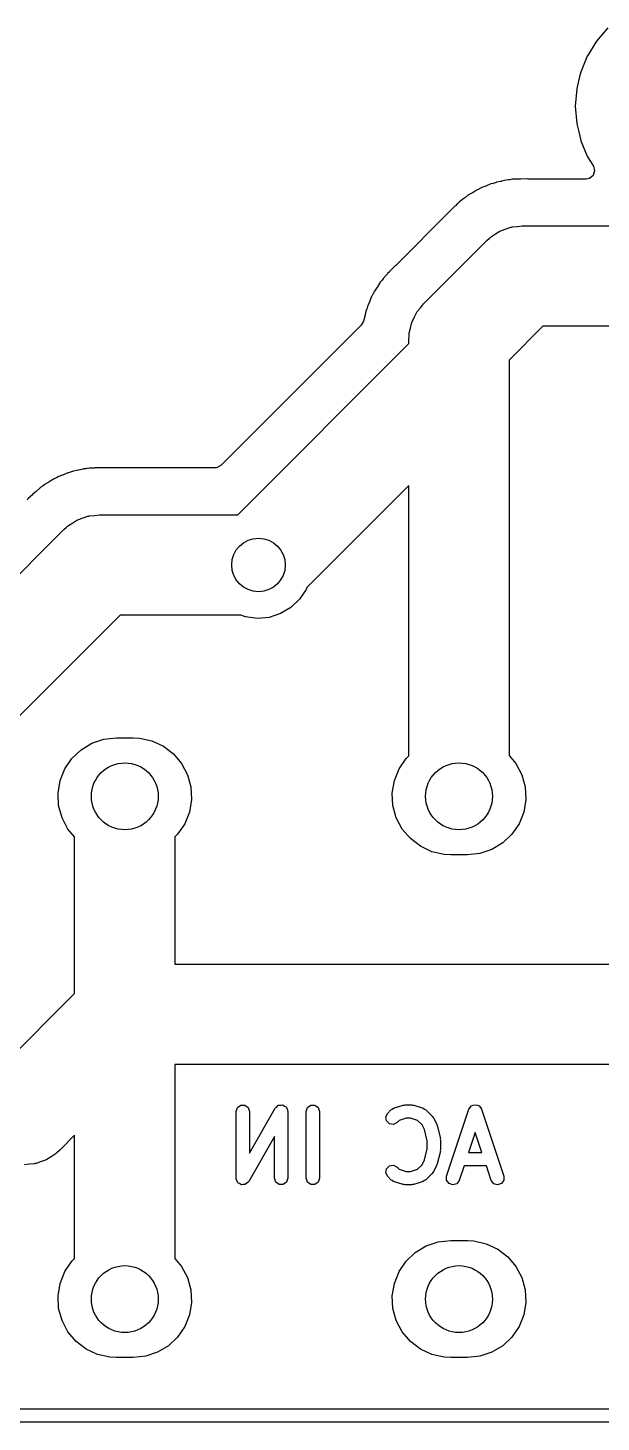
# Model space of a CAD drawing. Extents: x 20.1 to 80.3, y -80.1 to -19.9.
# Drawn here: x 36.75 to 45.33, y -80.1 to -59.25 of the extents above; entities that cross this region are included whole.
import ezdxf

# ---------------------------------------------------------------- set-up
doc = ezdxf.new("R2010")
doc.units = 0
doc.layers.add('BLACK', color=7, linetype='CONTINUOUS')

msp = doc.modelspace()

# ---------------------------------------------------------------- linework, layer by layer
at = {"layer": 'BLACK', "linetype": 'CONTINUOUS'}
for p, q in [((45.425, -59.2475), (45.2561, -59.4454)), ((45.2561, -59.4454), (45.1201, -59.6672)), ((45.0577, -59.8179), (45.0205, -59.9076)), ((45.1182, -59.6718), (45.0577, -59.8179)), ((45.1201, -59.6672), (45.1182, -59.6718)), ((45.1182, -59.6718), (45.1182, -59.6718)), ((45.0091, -59.9551), (44.961, -60.1558)), ((45.0205, -59.9076), (45.0091, -59.9551)), ((44.9598, -60.1606), (44.9394, -60.42)), ((44.961, -60.1558), (44.9598, -60.1606)), ((44.961, -60.1558), (44.961, -60.1558)), ((44.9394, -60.42), (44.9598, -60.6794)), ((44.9598, -60.6794), (44.961, -60.6842)), ((44.961, -60.6842), (44.961, -60.6842)), ((44.961, -60.6842), (44.9895, -60.8031)), ((44.9895, -60.8031), (45.0205, -60.9324)), ((45.0205, -60.9324), (45.0224, -60.937)), ((45.0224, -60.937), (45.0224, -60.937)), ((45.0224, -60.937), (45.1174, -61.1661)), ((45.1174, -61.1661), (45.1201, -61.1728)), ((45.1201, -61.1728), (45.1227, -61.177)), ((45.1227, -61.177), (45.2089, -61.3177)), ((43.9929, -61.5125), (43.9575, -61.5192)), ((44.0152, -61.512), (43.9929, -61.5125)), ((44.0653, -61.5109), (44.0152, -61.512)), ((44.0728, -61.5105), (44.0653, -61.5109)), ((44.0845, -61.5095), (44.0728, -61.5105)), ((44.1237, -61.5095), (44.0845, -61.5095)), ((44.1266, -61.5095), (44.1237, -61.5095)), ((44.2262, -61.5072), (44.1266, -61.5095)), ((44.2313, -61.5071), (44.2262, -61.5072)), ((44.2262, -61.5072), (44.2262, -61.5072)), ((44.2383, -61.5081), (44.2313, -61.5071)), ((44.2394, -61.5082), (44.2383, -61.5081)), ((44.2572, -61.5095), (44.2394, -61.5082)), ((45.1015, -61.5095), (44.2572, -61.5095)), ((45.1513, -61.4992), (45.1015, -61.5095)), ((45.206, -61.4539), (45.1513, -61.4992)), ((45.2274, -61.3862), (45.206, -61.4539)), ((45.2089, -61.3177), (45.2274, -61.3862)), ((43.39, -61.7205), (43.3269, -61.7562)), ((43.3964, -61.7167), (43.39, -61.7205)), ((43.4093, -61.7083), (43.3964, -61.7167)), ((43.4572, -61.6773), (43.4093, -61.7083)), ((43.462, -61.6752), (43.4572, -61.6773)), ((43.4908, -61.6627), (43.462, -61.6752)), ((43.462, -61.6752), (43.462, -61.6752)), ((43.5026, -61.6568), (43.4908, -61.6627)), ((43.53, -61.6413), (43.5026, -61.6568)), ((43.5345, -61.6388), (43.53, -61.6413)), ((43.53, -61.6413), (43.53, -61.6413)), ((43.5394, -61.637), (43.5345, -61.6388)), ((43.6026, -61.6139), (43.5394, -61.637)), ((43.5394, -61.637), (43.5394, -61.637)), ((43.6095, -61.6111), (43.6026, -61.6139)), ((43.676, -61.5822), (43.6095, -61.6111)), ((43.7115, -61.5733), (43.676, -61.5822)), ((43.7241, -61.5694), (43.7115, -61.5733)), ((43.7536, -61.5586), (43.7241, -61.5694)), ((43.7585, -61.5568), (43.7536, -61.5586)), ((43.7536, -61.5586), (43.7536, -61.5586)), ((43.7636, -61.5558), (43.7585, -61.5568)), ((43.8212, -61.5449), (43.7636, -61.5558)), ((43.7636, -61.5558), (43.7636, -61.5558)), ((43.8297, -61.5433), (43.8212, -61.5449)), ((43.837, -61.5417), (43.8297, -61.5433)), ((43.9073, -61.5241), (43.837, -61.5417)), ((43.9438, -61.5211), (43.9073, -61.5241)), ((43.9569, -61.5193), (43.9438, -61.5211)), ((43.9575, -61.5192), (43.9569, -61.5193)), ((43.1322, -61.9203), (43.0805, -61.9674)), ((43.1425, -61.911), (43.1322, -61.9203)), ((43.1468, -61.9069), (43.1425, -61.911)), ((43.1745, -61.8792), (43.1468, -61.9069)), ((43.1771, -61.8771), (43.1745, -61.8792)), ((43.1977, -61.8605), (43.1771, -61.8771)), ((43.1771, -61.8771), (43.1771, -61.8771)), ((43.2033, -61.8556), (43.1977, -61.8605)), ((43.257, -61.8068), (43.2033, -61.8556)), ((43.2877, -61.7869), (43.257, -61.8068)), ((43.2984, -61.7792), (43.2877, -61.7869)), ((43.305, -61.7739), (43.2984, -61.7792)), ((43.3269, -61.7562), (43.305, -61.7739)), ((43.0536, -62.0001), (42.2537, -62.8)), ((43.0634, -61.9891), (43.0536, -62.0001)), ((43.0773, -61.9714), (43.0634, -61.9891)), ((43.0805, -61.9674), (43.0773, -61.9714)), ((43.6843, -62.3682), (43.7474, -62.3299)), ((43.7474, -62.3299), (43.8092, -62.2894)), ((43.8092, -62.2894), (43.8215, -62.2849)), ((43.8215, -62.2849), (43.8328, -62.2781)), ((43.8328, -62.2781), (43.903, -62.2553)), ((43.903, -62.2553), (43.9725, -62.2301)), ((43.9725, -62.2301), (43.9855, -62.2286)), ((43.9855, -62.2286), (43.998, -62.2245)), ((43.998, -62.2245), (44.0716, -62.2186)), ((44.0716, -62.2186), (44.145, -62.21)), ((44.145, -62.21), (46.0164, -62.21)), ((42.6697, -63.3747), (43.6147, -62.4297)), ((43.6147, -62.4297), (43.6549, -62.3941)), ((43.6549, -62.3941), (43.6639, -62.3846)), ((43.6639, -62.3846), (43.6707, -62.3801)), ((43.6707, -62.3801), (43.6843, -62.3682)), ((42.1189, -62.9367), (42.0689, -62.989)), ((42.124, -62.9311), (42.1189, -62.9367)), ((42.1299, -62.9241), (42.124, -62.9311)), ((42.1316, -62.9221), (42.1299, -62.9241)), ((42.1299, -62.9241), (42.1299, -62.9241)), ((42.1593, -62.8944), (42.1316, -62.9221)), ((42.1613, -62.8923), (42.1593, -62.8944)), ((42.2216, -62.8292), (42.1613, -62.8923)), ((42.2337, -62.8166), (42.2216, -62.8292)), ((42.2378, -62.8135), (42.2337, -62.8166)), ((42.2402, -62.8117), (42.2378, -62.8135)), ((42.2378, -62.8135), (42.2378, -62.8135)), ((42.2537, -62.8), (42.2402, -62.8117)), ((41.9753, -63.1262), (41.9345, -63.1861)), ((41.9793, -63.1199), (41.9753, -63.1262)), ((42.0139, -63.0622), (41.9793, -63.1199)), ((42.0166, -63.0577), (42.0139, -63.0622)), ((42.0139, -63.0622), (42.0139, -63.0622)), ((42.0403, -63.0298), (42.0166, -63.0577)), ((42.0482, -63.0193), (42.0403, -63.0298)), ((42.0689, -62.989), (42.0482, -63.0193)), ((41.8646, -63.3367), (41.8341, -63.4024)), ((41.8675, -63.3298), (41.8646, -63.3367)), ((41.8922, -63.2672), (41.8675, -63.3298)), ((41.8941, -63.2624), (41.8922, -63.2672)), ((41.9129, -63.231), (41.8941, -63.2624)), ((41.919, -63.2193), (41.9129, -63.231)), ((41.9272, -63.2018), (41.919, -63.2193)), ((41.9323, -63.1908), (41.9272, -63.2018)), ((41.9345, -63.1861), (41.9323, -63.1908)), ((41.9323, -63.1908), (41.9323, -63.1908)), ((42.6239, -63.4326), (42.6697, -63.3747)), ((41.7897, -63.5625), (41.7791, -63.6005)), ((41.7915, -63.5552), (41.7897, -63.5625)), ((41.7993, -63.5186), (41.7915, -63.5552)), ((41.8066, -63.4843), (41.7993, -63.5186)), ((41.8201, -63.4502), (41.8066, -63.4843)), ((41.8243, -63.4377), (41.8201, -63.4502)), ((41.8327, -63.4074), (41.8243, -63.4377)), ((41.8341, -63.4024), (41.8327, -63.4074)), ((41.8327, -63.4074), (41.8327, -63.4074)), ((42.497, -63.6436), (42.5306, -63.5778)), ((42.5306, -63.5778), (42.5619, -63.5109)), ((42.5619, -63.5109), (42.5701, -63.5006)), ((42.5701, -63.5006), (42.576, -63.4889)), ((42.576, -63.4889), (42.6239, -63.4326)), ((41.7373, -63.6914), (39.6361, -65.7926)), ((41.7688, -63.6319), (41.7373, -63.6914)), ((41.7703, -63.6323), (41.7688, -63.6319)), ((41.7791, -63.6005), (41.7703, -63.6323)), ((42.4558, -63.8123), (42.4733, -63.7406)), ((42.4733, -63.7406), (42.4883, -63.6683)), ((42.4883, -63.6683), (42.4939, -63.6563)), ((42.4939, -63.6563), (42.497, -63.6436)), ((44.4557, -63.71), (43.95, -64.2157)), ((46.0165, -63.71), (44.4557, -63.71)), ((39.8893, -66.53), (42.45, -63.9693)), ((42.45, -63.905), (42.4533, -63.8514)), ((42.45, -63.9693), (42.45, -63.905)), ((42.453, -63.8383), (42.4546, -63.8303)), ((42.4533, -63.8514), (42.453, -63.8383)), ((42.4546, -63.8303), (42.4558, -63.8123)), ((43.95, -64.2157), (43.95, -70.1319)), ((37.3865, -65.8933), (37.351, -65.9022)), ((37.3991, -65.8894), (37.3865, -65.8933)), ((37.4045, -65.8874), (37.3991, -65.8894)), ((37.4335, -65.8768), (37.4045, -65.8874)), ((37.5047, -65.8633), (37.4335, -65.8768)), ((37.512, -65.8617), (37.5047, -65.8633)), ((37.5773, -65.8453), (37.512, -65.8617)), ((37.5823, -65.8441), (37.5773, -65.8453)), ((37.5773, -65.8453), (37.5773, -65.8453)), ((37.5874, -65.8436), (37.5823, -65.8441)), ((37.6073, -65.842), (37.5874, -65.8436)), ((37.5874, -65.8436), (37.5874, -65.8436)), ((37.6188, -65.8411), (37.6073, -65.842)), ((37.6319, -65.8393), (37.6188, -65.8411)), ((37.6679, -65.8325), (37.6319, -65.8393)), ((37.7403, -65.8309), (37.6679, -65.8325)), ((37.7478, -65.8305), (37.7403, -65.8309)), ((37.7595, -65.8295), (37.7478, -65.8305)), ((37.7987, -65.8295), (37.7595, -65.8295)), ((37.8016, -65.8295), (37.7987, -65.8295)), ((37.9012, -65.8272), (37.8016, -65.8295)), ((37.9063, -65.8271), (37.9012, -65.8272)), ((37.9012, -65.8272), (37.9012, -65.8272)), ((37.9133, -65.8281), (37.9063, -65.8271)), ((37.9144, -65.8282), (37.9133, -65.8281)), ((37.9322, -65.8295), (37.9144, -65.8282)), ((39.547, -65.8295), (37.9322, -65.8295)), ((39.5738, -65.8266), (39.547, -65.8295)), ((39.6361, -65.7926), (39.5738, -65.8266)), ((36.9734, -66.0992), (36.9627, -66.1069)), ((36.9979, -66.0795), (36.9734, -66.0992)), ((37.0019, -66.0762), (36.9979, -66.0795)), ((36.9979, -66.0795), (36.9979, -66.0795)), ((37.065, -66.0405), (37.0019, -66.0762)), ((37.0714, -66.0366), (37.065, -66.0405)), ((37.1322, -65.9973), (37.0714, -66.0366)), ((37.1658, -65.9827), (37.1322, -65.9973)), ((37.1776, -65.9768), (37.1658, -65.9827)), ((37.205, -65.9613), (37.1776, -65.9768)), ((37.2095, -65.9588), (37.205, -65.9613)), ((37.2144, -65.957), (37.2095, -65.9588)), ((37.2776, -65.9339), (37.2144, -65.957)), ((37.2144, -65.957), (37.2144, -65.957)), ((37.2845, -65.9311), (37.2776, -65.9339)), ((37.3462, -65.9042), (37.2845, -65.9311)), ((37.351, -65.9022), (37.3462, -65.9042)), ((37.3462, -65.9042), (37.3462, -65.9042)), ((42.45, -66.0907), (40.9217, -67.619)), ((42.45, -70.1338), (42.45, -66.0907)), ((36.7523, -66.2914), (36.7384, -66.3091)), ((36.7555, -66.2874), (36.7523, -66.2914)), ((36.7523, -66.2914), (36.7523, -66.2914)), ((36.8175, -66.231), (36.7555, -66.2874)), ((36.8218, -66.2269), (36.8175, -66.231)), ((36.8495, -66.1992), (36.8218, -66.2269)), ((36.8727, -66.1805), (36.8495, -66.1992)), ((36.8783, -66.1756), (36.8727, -66.1805)), ((36.9281, -66.1303), (36.8783, -66.1756)), ((36.932, -66.1268), (36.9281, -66.1303)), ((36.9627, -66.1069), (36.932, -66.1268)), ((37.2897, -66.7497), (37.3299, -66.7141)), ((37.3299, -66.7141), (37.3389, -66.7046)), ((37.3389, -66.7046), (37.3457, -66.7001)), ((37.3457, -66.7001), (37.3593, -66.6882)), ((37.3593, -66.6882), (37.4224, -66.6499)), ((37.4224, -66.6499), (37.4842, -66.6094)), ((37.4842, -66.6094), (37.4965, -66.6049)), ((37.4965, -66.6049), (37.5078, -66.5981)), ((37.5078, -66.5981), (37.578, -66.5753)), ((37.578, -66.5753), (37.6475, -66.5501)), ((37.6475, -66.5501), (37.6605, -66.5486)), ((37.6605, -66.5486), (37.673, -66.5445)), ((37.673, -66.5445), (37.7466, -66.5386)), ((37.7466, -66.5386), (37.82, -66.53)), ((37.82, -66.53), (39.8893, -66.53)), ((33.2893, -70.75), (37.2897, -66.7497)), ((40.9115, -67.6457), (40.8128, -67.7942)), ((40.9217, -67.619), (40.9115, -67.6457)), ((40.6837, -67.9172), (40.5305, -68.0085)), ((40.8128, -67.7942), (40.6837, -67.9172)), ((38.1307, -68.03), (34.1303, -72.0303)), ((39.9359, -68.03), (38.1307, -68.03)), ((40.0065, -68.0562), (39.9359, -68.03)), ((40.1832, -68.0798), (40.0065, -68.0562)), ((40.3609, -68.0637), (40.1832, -68.0798)), ((40.5305, -68.0085), (40.3609, -68.0637)), ((37.4087, -70.1729), (37.546, -70.043)), ((37.546, -70.043), (37.708, -69.9457)), ((37.708, -69.9457), (37.8871, -69.8854)), ((37.8871, -69.8854), (38.075, -69.865)), ((38.075, -69.865), (38.325, -69.865)), ((38.325, -69.865), (38.4225, -69.8705)), ((38.4225, -69.8705), (38.607, -69.9117)), ((38.607, -69.9117), (38.7783, -69.9916)), ((38.7783, -69.9916), (38.9284, -70.1063)), ((37.3024, -70.3292), (37.4087, -70.1729)), ((38.9284, -70.1063), (39.0504, -70.2507)), ((39.0504, -70.2507), (39.1386, -70.4179)), ((42.3024, -70.3292), (42.4087, -70.1729)), ((42.4087, -70.1729), (42.45, -70.1338)), ((43.95, -70.1319), (44.0504, -70.2507)), ((44.0504, -70.2507), (44.1386, -70.4179)), ((37.2322, -70.5047), (37.3024, -70.3292)), ((39.1386, -70.4179), (39.1887, -70.6001)), ((42.2322, -70.5047), (42.3024, -70.3292)), ((44.1386, -70.4179), (44.1887, -70.6001)), ((37.2014, -70.6912), (37.2322, -70.5047)), ((39.1887, -70.6001), (39.1986, -70.7888)), ((42.2014, -70.6912), (42.2322, -70.5047)), ((44.1887, -70.6001), (44.1986, -70.7888)), ((37.2113, -70.8799), (37.2014, -70.6912)), ((37.2614, -71.0621), (37.2113, -70.8799)), ((39.1986, -70.7888), (39.1678, -70.9753)), ((42.2113, -70.8799), (42.2014, -70.6912)), ((42.2614, -71.0621), (42.2113, -70.8799)), ((44.1986, -70.7888), (44.1678, -70.9753)), ((37.3496, -71.2293), (37.2614, -71.0621)), ((39.1678, -70.9753), (39.0976, -71.1508)), ((42.3496, -71.2293), (42.2614, -71.0621)), ((44.1678, -70.9753), (44.0976, -71.1508)), ((37.45, -71.3481), (37.3496, -71.2293)), ((38.9913, -71.3071), (38.95, -71.3462)), ((39.0976, -71.1508), (38.9913, -71.3071)), ((42.4716, -71.3736), (42.3496, -71.2293)), ((43.9913, -71.3071), (43.854, -71.437)), ((44.0976, -71.1508), (43.9913, -71.3071)), ((37.45, -73.6893), (37.45, -71.3481)), ((38.95, -71.3462), (38.95, -73.25)), ((42.6217, -71.4884), (42.4716, -71.3736)), ((42.793, -71.5683), (42.6217, -71.4884)), ((43.854, -71.437), (43.692, -71.5343)), ((42.9775, -71.6095), (42.793, -71.5683)), ((43.075, -71.615), (42.9775, -71.6095)), ((43.325, -71.615), (43.075, -71.615)), ((43.5129, -71.5946), (43.325, -71.615)), ((43.692, -71.5343), (43.5129, -71.5946)), ((38.95, -73.25), (61.55, -73.25)), ((36.3893, -74.75), (37.45, -73.6893)), ((61.55, -74.75), (38.95, -74.75)), ((38.95, -74.75), (38.95, -77.6519)), ((39.8667, -75.4524), (39.8858, -75.3936)), ((39.8667, -76.4524), (39.8667, -75.4524)), ((39.8858, -75.3936), (39.9358, -75.3573)), ((39.9358, -75.3573), (39.9976, -75.3573)), ((39.9976, -75.3573), (40.0476, -75.3936)), ((40.0476, -75.3936), (40.0667, -75.4524)), ((40.0667, -76.0758), (40.4513, -75.4028)), ((40.0667, -75.4524), (40.0667, -76.0758)), ((40.4513, -75.4028), (40.4554, -75.399)), ((40.4554, -75.399), (40.4572, -75.3936)), ((40.4572, -75.3936), (40.478, -75.3785)), ((40.478, -75.3785), (40.497, -75.3612)), ((40.497, -75.3612), (40.5026, -75.3606)), ((40.5026, -75.3606), (40.5072, -75.3573)), ((40.5072, -75.3573), (40.5329, -75.3573)), ((40.5329, -75.3573), (40.5585, -75.3545)), ((40.5585, -75.3545), (40.5634, -75.3573)), ((40.5634, -75.3573), (40.569, -75.3573)), ((40.569, -75.3573), (40.5898, -75.3724)), ((40.5898, -75.3724), (40.6121, -75.3851)), ((40.6121, -75.3851), (40.6144, -75.3903)), ((40.6144, -75.3903), (40.619, -75.3936)), ((40.619, -75.3936), (40.6269, -75.418)), ((40.6269, -75.418), (40.6375, -75.4415)), ((40.6375, -75.4415), (40.6364, -75.447)), ((40.6364, -75.447), (40.6381, -75.4524)), ((40.6381, -75.4524), (40.6381, -76.4524)), ((40.9143, -75.4524), (40.9334, -75.3936)), ((40.9143, -76.4524), (40.9143, -75.4524)), ((40.9334, -75.3936), (40.9834, -75.3573)), ((40.9834, -75.3573), (41.0452, -75.3573)), ((41.0452, -75.3573), (41.0952, -75.3936)), ((41.0952, -75.3936), (41.1143, -75.4524)), ((41.1143, -75.4524), (41.1143, -76.4524)), ((42.106, -75.532), (42.134, -75.4769)), ((42.134, -75.4769), (42.1817, -75.4293)), ((42.1817, -75.4293), (42.2022, -75.4188)), ((42.2022, -75.4188), (42.2208, -75.4051)), ((42.2208, -75.4051), (42.3636, -75.3575)), ((42.3636, -75.3575), (42.3798, -75.3574)), ((42.3798, -75.3574), (42.3952, -75.3524)), ((42.3952, -75.3524), (42.4905, -75.3524)), ((42.4905, -75.3524), (42.5059, -75.3574)), ((42.5059, -75.3574), (42.5221, -75.3575)), ((42.5221, -75.3575), (42.665, -75.4051)), ((42.665, -75.4051), (42.6835, -75.4188)), ((42.6835, -75.4188), (42.704, -75.4293)), ((42.704, -75.4293), (42.7993, -75.5245)), ((43.0147, -76.4208), (43.348, -75.4208)), ((43.348, -75.4208), (43.3659, -75.3965)), ((43.3659, -75.3965), (43.3835, -75.3719)), ((43.3835, -75.3719), (43.3842, -75.3717)), ((43.3842, -75.3717), (43.3847, -75.371)), ((43.3847, -75.371), (43.4135, -75.3619)), ((43.4135, -75.3619), (43.4421, -75.3524)), ((43.4421, -75.3524), (43.4429, -75.3526)), ((43.4429, -75.3526), (43.4436, -75.3524)), ((43.4436, -75.3524), (43.4723, -75.3619)), ((43.4723, -75.3619), (43.501, -75.371)), ((43.501, -75.371), (43.5015, -75.3717)), ((43.5015, -75.3717), (43.5022, -75.3719)), ((43.5022, -75.3719), (43.5198, -75.3965)), ((43.5198, -75.3965), (43.5377, -75.4208)), ((43.5377, -75.4208), (43.8711, -76.4208)), ((42.1157, -75.593), (42.106, -75.532)), ((42.1594, -75.6367), (42.1157, -75.593)), ((42.2204, -75.6464), (42.1594, -75.6367)), ((42.2755, -75.6183), (42.2204, -75.6464)), ((42.3064, -75.5874), (42.2755, -75.6183)), ((42.4115, -75.5524), (42.3064, -75.5874)), ((42.4742, -75.5524), (42.4115, -75.5524)), ((42.5793, -75.5874), (42.4742, -75.5524)), ((42.6464, -75.6545), (42.5793, -75.5874)), ((42.6818, -75.7254), (42.6464, -75.6545)), ((42.7993, -75.5245), (42.8066, -75.539)), ((42.8066, -75.539), (42.818, -75.5505)), ((42.818, -75.5505), (42.8656, -75.6458)), ((42.8656, -75.6458), (42.8673, -75.6568)), ((42.8673, -75.6568), (42.8732, -75.6662)), ((42.8732, -75.6662), (42.9208, -75.8567)), ((37.45, -75.8107), (37.2303, -76.0303)), ((37.45, -77.6538), (37.45, -75.8107)), ((40.4381, -75.8289), (40.0535, -76.502)), ((40.4381, -76.4524), (40.4381, -75.8289)), ((42.7238, -75.8933), (42.6818, -75.7254)), ((42.7238, -76.0115), (42.7238, -75.8933)), ((42.9208, -75.8567), (42.92, -75.8691)), ((42.92, -75.8691), (42.9238, -75.881)), ((42.9238, -75.881), (42.9238, -76.0238)), ((43.4429, -75.7686), (43.3435, -76.0667)), ((43.5422, -76.0667), (43.4429, -75.7686)), ((37.1607, -76.0918), (37.0976, -76.1301)), ((37.1743, -76.0799), (37.1607, -76.0918)), ((37.1811, -76.0754), (37.1743, -76.0799)), ((37.1901, -76.0659), (37.1811, -76.0754)), ((37.2303, -76.0303), (37.1901, -76.0659)), ((42.6818, -76.1794), (42.7238, -76.0115)), ((42.9208, -76.0481), (42.8732, -76.2385)), ((42.9238, -76.0238), (42.92, -76.0356)), ((42.92, -76.0356), (42.9208, -76.0481)), ((43.3435, -76.0667), (43.5422, -76.0667)), ((36.7734, -76.2414), (36.7, -76.25)), ((36.847, -76.2355), (36.7734, -76.2414)), ((36.8595, -76.2314), (36.847, -76.2355)), ((36.8725, -76.2299), (36.8595, -76.2314)), ((36.942, -76.2047), (36.8725, -76.2299)), ((37.0122, -76.1819), (36.942, -76.2047)), ((37.0235, -76.1751), (37.0122, -76.1819)), ((37.0358, -76.1706), (37.0235, -76.1751)), ((37.0976, -76.1301), (37.0358, -76.1706)), ((42.106, -76.3728), (42.1157, -76.3117)), ((42.1157, -76.3117), (42.1594, -76.268)), ((42.1594, -76.268), (42.2204, -76.2584)), ((42.2204, -76.2584), (42.2755, -76.2864)), ((42.2755, -76.2864), (42.3064, -76.3174)), ((42.3064, -76.3174), (42.4115, -76.3524)), ((42.4742, -76.3524), (42.5793, -76.3174)), ((42.5793, -76.3174), (42.6464, -76.2503)), ((42.6464, -76.2503), (42.6818, -76.1794)), ((42.8656, -76.259), (42.818, -76.3542)), ((42.8673, -76.248), (42.8656, -76.259)), ((42.8732, -76.2385), (42.8673, -76.248)), ((43.2768, -76.2667), (43.2044, -76.484)), ((43.6089, -76.2667), (43.2768, -76.2667)), ((43.6813, -76.484), (43.6089, -76.2667)), ((39.8684, -76.4577), (39.8667, -76.4524)), ((39.8673, -76.4633), (39.8684, -76.4577)), ((39.8778, -76.4867), (39.8673, -76.4633)), ((39.8858, -76.5112), (39.8778, -76.4867)), ((39.8903, -76.5145), (39.8858, -76.5112)), ((39.8926, -76.5196), (39.8903, -76.5145)), ((39.915, -76.5324), (39.8926, -76.5196)), ((40.0268, -76.5263), (40.0077, -76.5436)), ((40.0476, -76.5112), (40.0268, -76.5263)), ((40.0493, -76.5058), (40.0476, -76.5112)), ((40.0535, -76.502), (40.0493, -76.5058)), ((40.4572, -76.5112), (40.4381, -76.4524)), ((40.5072, -76.5475), (40.4572, -76.5112)), ((40.619, -76.5112), (40.569, -76.5475)), ((40.6381, -76.4524), (40.619, -76.5112)), ((40.9334, -76.5112), (40.9143, -76.4524)), ((40.9834, -76.5475), (40.9334, -76.5112)), ((41.0952, -76.5112), (41.0452, -76.5475)), ((41.1143, -76.4524), (41.0952, -76.5112)), ((42.134, -76.4279), (42.106, -76.3728)), ((42.1817, -76.4755), (42.134, -76.4279)), ((42.2022, -76.4859), (42.1817, -76.4755)), ((42.2208, -76.4996), (42.2022, -76.4859)), ((42.3636, -76.5472), (42.2208, -76.4996)), ((42.4115, -76.3524), (42.4742, -76.3524)), ((42.665, -76.4996), (42.5221, -76.5472)), ((42.6835, -76.4859), (42.665, -76.4996)), ((42.704, -76.4755), (42.6835, -76.4859)), ((42.7993, -76.3802), (42.704, -76.4755)), ((42.8066, -76.3658), (42.7993, -76.3802)), ((42.818, -76.3542), (42.8066, -76.3658)), ((43.0142, -76.4826), (43.0147, -76.4208)), ((43.0501, -76.5328), (43.0142, -76.4826)), ((43.2044, -76.484), (43.1677, -76.5337)), ((43.718, -76.5337), (43.6813, -76.484)), ((43.8715, -76.4826), (43.8356, -76.5328)), ((43.8711, -76.4208), (43.8715, -76.4826)), ((39.9358, -76.5475), (39.915, -76.5324)), ((39.9414, -76.5475), (39.9358, -76.5475)), ((39.9463, -76.5503), (39.9414, -76.5475)), ((39.9719, -76.5475), (39.9463, -76.5503)), ((39.9976, -76.5475), (39.9719, -76.5475)), ((40.0021, -76.5442), (39.9976, -76.5475)), ((40.0077, -76.5436), (40.0021, -76.5442)), ((40.569, -76.5475), (40.5072, -76.5475)), ((41.0452, -76.5475), (40.9834, -76.5475)), ((42.3798, -76.5474), (42.3636, -76.5472)), ((42.3952, -76.5524), (42.3798, -76.5474)), ((42.4905, -76.5524), (42.3952, -76.5524)), ((42.5059, -76.5474), (42.4905, -76.5524)), ((42.5221, -76.5472), (42.5059, -76.5474)), ((43.1088, -76.5524), (43.0501, -76.5328)), ((43.1677, -76.5337), (43.1088, -76.5524)), ((43.7769, -76.5524), (43.718, -76.5337)), ((43.8356, -76.5328), (43.7769, -76.5524)), ((42.4087, -77.6929), (42.546, -77.563)), ((42.546, -77.563), (42.708, -77.4657)), ((42.708, -77.4657), (42.8871, -77.4054)), ((42.8871, -77.4054), (43.075, -77.385)), ((43.075, -77.385), (43.325, -77.385)), ((43.325, -77.385), (43.4225, -77.3905)), ((43.4225, -77.3905), (43.607, -77.4317)), ((43.607, -77.4317), (43.7783, -77.5116)), ((43.7783, -77.5116), (43.9284, -77.6264)), ((37.3024, -77.8492), (37.4087, -77.6929)), ((37.4087, -77.6929), (37.45, -77.6538)), ((38.95, -77.6519), (39.0504, -77.7707)), ((39.0504, -77.7707), (39.1386, -77.9379)), ((42.3024, -77.8492), (42.4087, -77.6929)), ((43.9284, -77.6264), (44.0504, -77.7707)), ((44.0504, -77.7707), (44.1386, -77.9379)), ((37.2322, -78.0247), (37.3024, -77.8492)), ((39.1386, -77.9379), (39.1887, -78.1201)), ((42.2322, -78.0247), (42.3024, -77.8492)), ((44.1386, -77.9379), (44.1887, -78.1201)), ((37.2014, -78.2112), (37.2322, -78.0247)), ((39.1887, -78.1201), (39.1986, -78.3088)), ((42.2014, -78.2112), (42.2322, -78.0247)), ((44.1887, -78.1201), (44.1986, -78.3088)), ((37.2113, -78.3999), (37.2014, -78.2112)), ((37.2614, -78.5821), (37.2113, -78.3999)), ((39.1986, -78.3088), (39.1678, -78.4953)), ((42.2113, -78.3999), (42.2014, -78.2112)), ((42.2614, -78.5821), (42.2113, -78.3999)), ((44.1986, -78.3088), (44.1678, -78.4953)), ((37.3496, -78.7493), (37.2614, -78.5821)), ((39.1678, -78.4953), (39.0976, -78.6708)), ((42.3496, -78.7493), (42.2614, -78.5821)), ((44.1678, -78.4953), (44.0976, -78.6708)), ((37.4716, -78.8936), (37.3496, -78.7493)), ((39.0976, -78.6708), (38.9913, -78.8271)), ((42.4716, -78.8936), (42.3496, -78.7493)), ((44.0976, -78.6708), (43.9913, -78.8271)), ((37.6217, -79.0084), (37.4716, -78.8936)), ((37.793, -79.0883), (37.6217, -79.0084)), ((38.854, -78.957), (38.692, -79.0543)), ((38.9913, -78.8271), (38.854, -78.957)), ((42.6217, -79.0084), (42.4716, -78.8936)), ((42.793, -79.0883), (42.6217, -79.0084)), ((43.854, -78.957), (43.692, -79.0543)), ((43.9913, -78.8271), (43.854, -78.957)), ((37.9775, -79.1295), (37.793, -79.0883)), ((38.075, -79.135), (37.9775, -79.1295)), ((38.325, -79.135), (38.075, -79.135)), ((38.5129, -79.1146), (38.325, -79.135)), ((38.692, -79.0543), (38.5129, -79.1146)), ((42.9775, -79.1295), (42.793, -79.0883)), ((43.075, -79.135), (42.9775, -79.1295)), ((43.325, -79.135), (43.075, -79.135)), ((43.5129, -79.1146), (43.325, -79.135)), ((43.692, -79.0543), (43.5129, -79.1146)), ((20.3, -79.9), (80.1, -79.9)), ((80.2, -80.1), (20.2, -80.1))]:
    msp.add_line(p, q, dxfattribs=at)
at = {"layer": 'BLACK'}
for centre, radius in [((40.2, -67.28), 0.4), ((38.2, -70.74), 0.5), ((43.2, -70.74), 0.5), ((38.2, -78.26), 0.5), ((43.2, -78.26), 0.5)]:
    msp.add_circle(centre, radius, dxfattribs=at)

doc.saveas('drawing.dxf')
